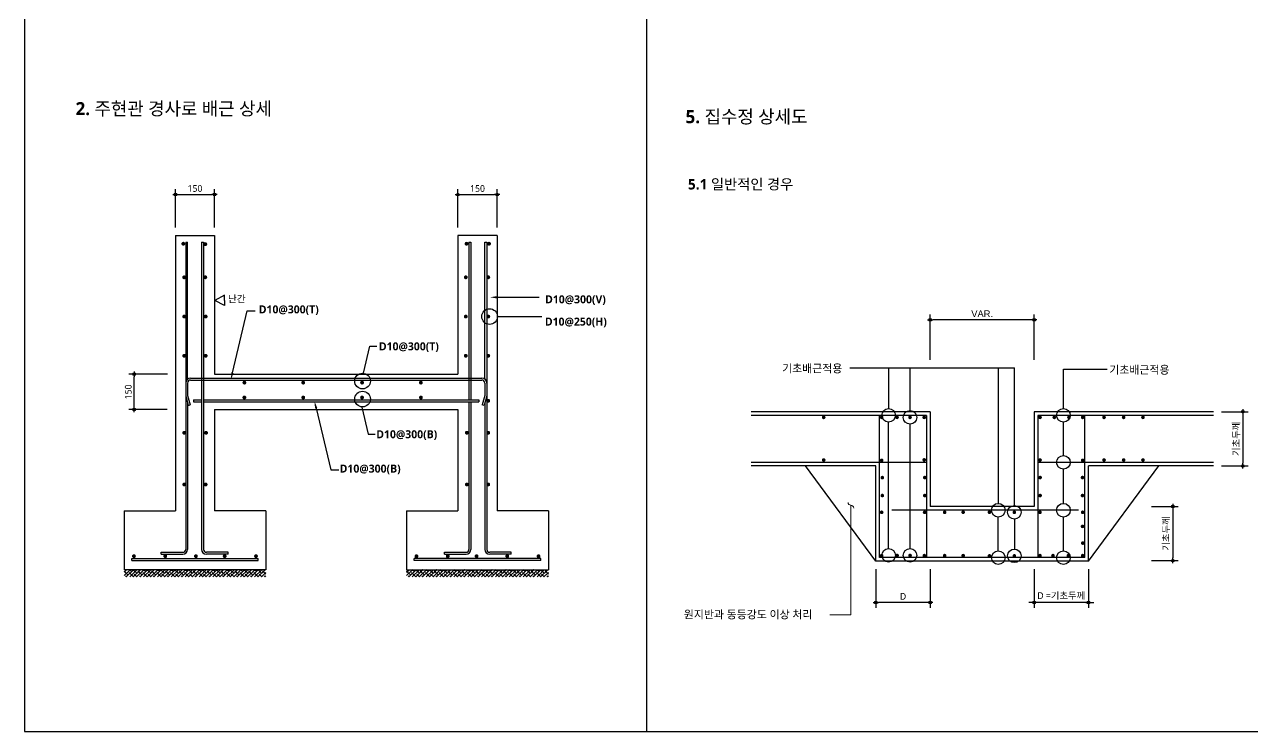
# Model space of a CAD drawing. Header units: millimetres. Extents: x 4573 to 501064, y -176100 to -4304.
# Drawn here: x 4650 to 50683, y -176100 to -149602 of the extents above; entities that cross this region are included whole.
import ezdxf

# ---------------------------------------------------------------- set-up
doc = ezdxf.new("R2010")
doc.units = ezdxf.units.MM
doc.header["$LTSCALE"] = 800
doc.layers.get('Defpoints').update_dxf_attribs({"color": 147})
for name, color, linetype in [('BAR', 40, 'Continuous'), ('BAR-S', 4, 'Continuous'), ('COL', 2, 'Continuous'), ('DIM', 7, 'Continuous'), ('ELE4', 4, 'Continuous'), ('GROUND', 9, 'Continuous'), ('LEAD', 7, 'Continuous'), ('MIDDLE', 6, 'Continuous'), ('RXLEADER', 7, 'Continuous'), ('TEXT', 3, 'Continuous'), ('TEXT5', 7, 'Continuous'), ('W1', 2, 'Continuous'), ('WAL', 7, 'Continuous')]:
    doc.layers.add(name, color=color, linetype=linetype)
doc.layers.add('CONC', color=2, linetype='Continuous', lineweight=30)
doc.styles.get("Standard").update_dxf_attribs({"font": 'malgun.ttf'})
doc.styles.add('XR-SHEET-맑은고딕', font='malgun.ttf')
doc.styles.add('맑은고딕B', font='malgunbd.ttf')
doc.dimstyles.new('DIM1', dxfattribs={"dimscale": 10, "dimtxt": 3, "dimasz": 1, "dimexe": 2, "dimexo": 3, "dimgap": 1, "dimtad": 1, "dimdec": 0, "dimzin": 0, "dimdsep": 46, "dimtxsty": 'XR-SHEET-맑은고딕', "dimblk1": 'DIMDOT', "dimblk2": 'DIMDOT', "dimsah": 1, "dimcen": -1, "dimdle": 1.5, "dimclrt": 3, "dimadec": 0, "dimazin": 0, "dimtfac": 1, "dimtdec": 0, "dimtix": 1, "dimtmove": 2, "dimatfit": 3, "dimldrblk": 'DIMDOT', "dimfxl": 1, "dimtvp": 1, "dimtolj": 1, "dimtzin": 0, "dimarcsym": 0})
doc.dimstyles.new('SAMOO-2', dxfattribs={"dimscale": 120, "dimtxt": 1.5, "dimasz": 0.75, "dimexe": 1.5, "dimexo": 3, "dimgap": 1.5, "dimtad": 1, "dimdec": 0, "dimdsep": 46, "dimlunit": 6, "dimtxsty": 'XR-SHEET-맑은고딕', "dimblk": 'DIMDOT', "dimsah": 1, "dimcen": 0, "dimdle": 2.25, "dimclrd": 7, "dimclre": 7, "dimclrt": 7, "dimadec": 0, "dimazin": 0, "dimtfac": 1, "dimtdec": 0, "dimtix": 1, "dimtmove": 2, "dimatfit": 3, "dimldrblk": 'DIMDOT', "dimfxl": 1, "dimtolj": 1, "dimtzin": 0, "dimlwd": 5, "dimlwe": 5, "dimarcsym": 0})

# ---------------------------------------------------------------- blocks, each defined once
blk = doc.blocks.new('DIMDOT')
at = {"layer": 'DIM'}
blk.add_line((1, 0), (-1, 0), dxfattribs=at)
blk.add_circle((0, 0), 0.5, dxfattribs=at)
blk = doc.blocks.new('*D510')
at = {"layer": 'Defpoints', "color": 0, "transparency": 16777216}
for p in [(38602, -160667), (38602, -162470), (42498, -162470)]:
    blk.add_point(p, dxfattribs=at)
at = {"layer": 'DIM', "color": 0, "lineweight": -2, "transparency": 16777216}
for p, q in [((38602, -162170), (38602, -160467)), ((42498, -162170), (42498, -160467)), ((42398, -160667), (38702, -160667))]:
    blk.add_line(p, q, dxfattribs=at)
at = {"layer": 'DIM', "color": 0, "lineweight": -2, "transparency": 16777216, "xscale": 100, "yscale": 100, "zscale": 100, "rotation": 180}
blk.add_blockref('DIMDOT', (38602, -160667), dxfattribs=at)
at = {"layer": 'DIM', "color": 0, "lineweight": -2, "transparency": 16777216, "xscale": 100, "yscale": 100, "zscale": 100}
blk.add_blockref('DIMDOT', (42498, -160667), dxfattribs=at)
at = {"layer": 'DIM', "color": 4, "transparency": 16777216, "insert": (40550, -160442), "char_height": 250, "attachment_point": 5}
blk.add_mtext('\\A1;{\\fArial|b0|i0|c0|p32;VAR.}', dxfattribs=at)
blk = doc.blocks.new('*D489')
at = {"layer": 'Defpoints', "color": 0, "transparency": 16777216}
for p in [(46593, -167664), (46593, -169697), (47698, -169697)]:
    blk.add_point(p, dxfattribs=at)
at = {"layer": 'DIM', "color": 0, "lineweight": -2, "transparency": 16777216}
for p, q in [((46893, -167664), (47898, -167664)), ((47698, -167764), (47698, -169597)), ((46893, -169697), (47898, -169697))]:
    blk.add_line(p, q, dxfattribs=at)
at = {"layer": 'DIM', "color": 0, "lineweight": -2, "transparency": 16777216, "xscale": 100, "yscale": 100, "zscale": 100}
for p, rotation in [((47698, -167664), 90), ((47698, -169697), 270)]:
    blk.add_blockref('DIMDOT', p, dxfattribs=dict(at, rotation=rotation))
at = {"layer": 'DIM', "color": 4, "transparency": 16777216, "insert": (47459, -168681), "char_height": 250, "attachment_point": 5, "rotation": 90}
blk.add_mtext('\\A1;\\A1;기초두께', dxfattribs=at)
blk = doc.blocks.new('*D490')
at = {"layer": 'Defpoints', "color": 0, "transparency": 16777216}
for p in [(49221, -164115), (49221, -166148), (50327, -166148)]:
    blk.add_point(p, dxfattribs=at)
at = {"layer": 'DIM', "color": 0, "lineweight": -2, "transparency": 16777216}
for p, q in [((49521, -164115), (50527, -164115)), ((50327, -164215), (50327, -166048)), ((49521, -166148), (50527, -166148))]:
    blk.add_line(p, q, dxfattribs=at)
at = {"layer": 'DIM', "color": 0, "lineweight": -2, "transparency": 16777216, "xscale": 100, "yscale": 100, "zscale": 100}
for p, rotation in [((50327, -164115), 90), ((50327, -166148), 270)]:
    blk.add_blockref('DIMDOT', p, dxfattribs=dict(at, rotation=rotation))
at = {"layer": 'DIM', "color": 4, "transparency": 16777216, "insert": (50088, -165132), "char_height": 250, "attachment_point": 5, "rotation": 90}
blk.add_mtext('\\A1;\\A1;기초두께', dxfattribs=at)
blk = doc.blocks.new('*D491')
at = {"layer": 'Defpoints', "color": 0, "transparency": 16777216}
for p in [(42498, -169721), (44531, -169721), (42498, -171263)]:
    blk.add_point(p, dxfattribs=at)
at = {"layer": 'DIM', "color": 0, "lineweight": -2, "transparency": 16777216}
for p, q in [((42498, -170021), (42498, -171463)), ((44531, -170021), (44531, -171463)), ((42398, -171263), (42298, -171263)), ((44531, -171263), (42498, -171263)), ((44631, -171263), (44731, -171263))]:
    blk.add_line(p, q, dxfattribs=at)
at = {"layer": 'DIM', "color": 0, "lineweight": -2, "transparency": 16777216, "xscale": 100, "yscale": 100, "zscale": 100}
blk.add_blockref('DIMDOT', (42498, -171263), dxfattribs=at)
at = {"layer": 'DIM', "color": 0, "lineweight": -2, "transparency": 16777216, "xscale": 100, "yscale": 100, "zscale": 100, "rotation": 180}
blk.add_blockref('DIMDOT', (44531, -171263), dxfattribs=at)
at = {"layer": 'DIM', "color": 4, "transparency": 16777216, "insert": (43515, -171023), "char_height": 250, "attachment_point": 5}
blk.add_mtext('\\A1;D =기초두께', dxfattribs=at)
blk = doc.blocks.new('*D492')
at = {"layer": 'Defpoints', "color": 0, "transparency": 16777216}
for p in [(36569, -169721), (38602, -169721), (36569, -171263)]:
    blk.add_point(p, dxfattribs=at)
at = {"layer": 'DIM', "color": 0, "lineweight": -2, "transparency": 16777216}
for p, q in [((36569, -170021), (36569, -171463)), ((38602, -170021), (38602, -171463)), ((38502, -171263), (36669, -171263))]:
    blk.add_line(p, q, dxfattribs=at)
at = {"layer": 'DIM', "color": 0, "lineweight": -2, "transparency": 16777216, "xscale": 100, "yscale": 100, "zscale": 100, "rotation": 180}
blk.add_blockref('DIMDOT', (36569, -171263), dxfattribs=at)
at = {"layer": 'DIM', "color": 0, "lineweight": -2, "transparency": 16777216, "xscale": 100, "yscale": 100, "zscale": 100}
blk.add_blockref('DIMDOT', (38602, -171263), dxfattribs=at)
at = {"layer": 'DIM', "color": 4, "transparency": 16777216, "insert": (37585, -171038), "char_height": 250, "attachment_point": 5}
blk.add_mtext('\\A1;D', dxfattribs=at)
blk = doc.blocks.new('*D507')
at = {"layer": 'Defpoints', "color": 0, "transparency": 16777216}
for p in [(22366, -155977), (20896, -157513), (22366, -157515)]:
    blk.add_point(p, dxfattribs=at)
at = {"layer": 'DIM', "color": 0, "lineweight": -2, "transparency": 16777216}
for p, q in [((20896, -157213), (20896, -155777)), ((20996, -155977), (22266, -155977)), ((22366, -157215), (22366, -155777))]:
    blk.add_line(p, q, dxfattribs=at)
at = {"layer": 'DIM', "color": 0, "lineweight": -2, "transparency": 16777216, "xscale": 100, "yscale": 100, "zscale": 100, "rotation": 180}
blk.add_blockref('DIMDOT', (20896, -155977), dxfattribs=at)
at = {"layer": 'DIM', "color": 0, "lineweight": -2, "transparency": 16777216, "xscale": 100, "yscale": 100, "zscale": 100}
blk.add_blockref('DIMDOT', (22366, -155977), dxfattribs=at)
at = {"layer": 'DIM', "color": 4, "transparency": 16777216, "insert": (21631, -155749), "char_height": 250, "attachment_point": 5}
blk.add_mtext('\\A1;\\A1;150', dxfattribs=at)
blk = doc.blocks.new('*D508')
at = {"layer": 'Defpoints', "color": 0, "transparency": 16777216}
for p in [(11774, -155975), (10303, -157511), (11774, -157513)]:
    blk.add_point(p, dxfattribs=at)
at = {"layer": 'DIM', "color": 0, "lineweight": -2, "transparency": 16777216}
for p, q in [((10303, -157211), (10303, -155775)), ((10403, -155975), (11674, -155975)), ((11774, -157213), (11774, -155775))]:
    blk.add_line(p, q, dxfattribs=at)
at = {"layer": 'DIM', "color": 0, "lineweight": -2, "transparency": 16777216, "xscale": 100, "yscale": 100, "zscale": 100, "rotation": 180}
blk.add_blockref('DIMDOT', (10303, -155975), dxfattribs=at)
at = {"layer": 'DIM', "color": 0, "lineweight": -2, "transparency": 16777216, "xscale": 100, "yscale": 100, "zscale": 100}
blk.add_blockref('DIMDOT', (11774, -155975), dxfattribs=at)
at = {"layer": 'DIM', "color": 4, "transparency": 16777216, "insert": (11039, -155747), "char_height": 250, "attachment_point": 5}
blk.add_mtext('\\A1;\\A1;150', dxfattribs=at)
blk = doc.blocks.new('*D509')
at = {"layer": 'Defpoints', "color": 0, "transparency": 16777216}
for p in [(8765, -162709), (10303, -162709), (10302, -164033)]:
    blk.add_point(p, dxfattribs=at)
at = {"layer": 'DIM', "color": 0, "lineweight": -2, "transparency": 16777216}
for p, q in [((10003, -162709), (8565, -162709)), ((8765, -163933), (8765, -162809)), ((10002, -164033), (8565, -164033))]:
    blk.add_line(p, q, dxfattribs=at)
at = {"layer": 'DIM', "color": 0, "lineweight": -2, "transparency": 16777216, "xscale": 100, "yscale": 100, "zscale": 100}
for p, rotation in [((8765, -162709), 90), ((8765, -164033), 270)]:
    blk.add_blockref('DIMDOT', p, dxfattribs=dict(at, rotation=rotation))
at = {"layer": 'DIM', "color": 4, "transparency": 16777216, "insert": (8538, -163371), "char_height": 250, "attachment_point": 5, "rotation": 90}
blk.add_mtext('\\A1;\\A1;150', dxfattribs=at)

msp = doc.modelspace()

# ---------------------------------------------------------------- hatches: boundary and pattern name
at = {"layer": 'GROUND'}
h = msp.add_hatch(dxfattribs=at)
h.set_pattern_fill('ANSI38', color=256, scale=735.294118, style=0)
h.set_pattern_definition([(45, (-13043.6, -118504.4), (-64.99143, 64.99143), []), (135, (-13043.6, -118504.4), (-194.9743, 64.99143), [229.7794, -137.86765])])
h.paths.add_polyline_path([(8382.8, -170036.6), (8382.8, -170308.9), (13697.8, -170308.9), (13695.2, -170036.6)])
h = msp.add_hatch(dxfattribs=at)
h.set_pattern_fill('ANSI38', color=256, scale=735.294118, style=0)
h.set_pattern_definition([(45, (-2452.01, -118504.4), (-64.99143, 64.99143), []), (135, (-2452.01, -118504.4), (-194.9743, 64.99143), [229.7794, -137.86765])])
h.paths.add_polyline_path([(18974.4, -170036.6), (18974.4, -170308.9), (24289.4, -170308.9), (24286.8, -170036.6)])

# ---------------------------------------------------------------- linework, layer by layer
at = {"layer": 'BAR'}
for p, q in [((10690.2, -157757.1), (10690.2, -169275.1)), ((10690.2, -157757.1), (10763.7, -157757.1)), ((10763.7, -162892.5), (10763.7, -157757.1)), ((11285.5, -157757.1), (11285.5, -169275.1)), ((11285.5, -157757.1), (11359, -157757.1)), ((11359, -157757.1), (11359, -169275.1)), ((21310.5, -157757.1), (21310.5, -163665)), ((21310.5, -157757.1), (21384, -157757.1)), ((21384, -157757.1), (21384, -163665)), ((21905.9, -162892.5), (21905.9, -157757.1)), ((21905.9, -157757.1), (21979.4, -157757.1)), ((21979.4, -157757.1), (21979.4, -169275.1)), ((10874, -162855.7), (21795.6, -162855.7)), ((10874, -162929.2), (21795.6, -162929.2)), ((10763.7, -163039.5), (10763.7, -163506.1)), ((21905.9, -163039.5), (21905.9, -163506.1)), ((10690.2, -163515.8), (10786.6, -163875.9)), ((10763.7, -163506.1), (10857.7, -163856.8)), ((10763.7, -163790.2), (10763.7, -169275.1)), ((10786.6, -163875.9), (10857.7, -163856.8)), ((10985.5, -163665), (10985.5, -163738.6)), ((10985.5, -163665), (11285.5, -163665)), ((10985.5, -163738.6), (11285.5, -163738.6)), ((11359, -163665), (21684.1, -163665)), ((11359, -163738.6), (21684.1, -163738.6)), ((21310.5, -163738.6), (21310.5, -169275.1)), ((21384, -163738.6), (21384, -169275.1)), ((21684.1, -163665), (21684.1, -163738.6)), ((21905.9, -163506.1), (21811.9, -163856.8)), ((21882.9, -163875.9), (21811.9, -163856.8)), ((21979.4, -163515.8), (21882.9, -163875.9)), ((21905.9, -163790.2), (21905.9, -169275.1)), ((38466.2, -164250.6), (31888.2, -164250.6)), ((36704.3, -169585.2), (36704.3, -164250.6)), ((38466.2, -164250.6), (38466.2, -169585.2)), ((49221.2, -164250.6), (42633.7, -164250.6)), ((42633.7, -164250.6), (42633.7, -169585.2)), ((44395.6, -169585.2), (44395.6, -164250.6)), ((38466.2, -166012.5), (31888.2, -166012.5)), ((49221.2, -166012.5), (42633.7, -166012.5)), ((44158, -167808.3), (37159.6, -167808.3)), ((9771.9, -169385.4), (10579.9, -169385.4)), ((9771.9, -169458.9), (9771.9, -169385.4)), ((12277.3, -169385.4), (11469.3, -169385.4)), ((12277.3, -169458.9), (12277.3, -169385.4)), ((20392.2, -169385.4), (21200.2, -169385.4)), ((20392.2, -169458.9), (20392.2, -169385.4)), ((22897.7, -169385.4), (22089.7, -169385.4)), ((22897.7, -169458.9), (22897.7, -169385.4)), ((8666.3, -169616.3), (13411.7, -169616.3)), ((8666.3, -169689.9), (8666.3, -169616.3)), ((8666.3, -169689.9), (13411.7, -169689.9)), ((9771.9, -169458.9), (10579.9, -169458.9)), ((12277.3, -169458.9), (11469.3, -169458.9)), ((13411.7, -169689.9), (13411.7, -169616.3)), ((24003.3, -169616.3), (19257.9, -169616.3)), ((19257.9, -169689.9), (19257.9, -169616.3)), ((24003.3, -169689.9), (19257.9, -169689.9)), ((20392.2, -169458.9), (21200.2, -169458.9)), ((22897.7, -169458.9), (22089.7, -169458.9)), ((24003.3, -169689.9), (24003.3, -169616.3)), ((44395.6, -169585.2), (36704.3, -169585.2))]:
    msp.add_line(p, q, dxfattribs=at)
at = {"layer": 'BAR', "const_width": 67.8}
for points in [[(34644.3, -164326.9, -1), (34576.5, -164326.9, -1)], [(36814.4, -164326.9, -1), (36746.7, -164326.9, -1)], [(37394.8, -164326.9, -1), (37327, -164326.9, -1)], [(37881.1, -164326.9, -1), (37813.3, -164326.9, -1)], [(38412, -164326.9, -1), (38344.2, -164326.9, -1)], [(42687.9, -164326.9, 1), (42755.7, -164326.9, 1)], [(43220.6, -164326.9, 1), (43288.4, -164326.9, 1)], [(43769.4, -164326.9, 1), (43837.2, -164326.9, 1)], [(44285.5, -164326.9, 1), (44353.3, -164326.9, 1)], [(45086.1, -164326.9, 1), (45153.9, -164326.9, 1)], [(45820.3, -164326.9, 1), (45888.1, -164326.9, 1)], [(46544.1, -164326.9, 1), (46611.9, -164326.9, 1)], [(34644.3, -165926.1, -1), (34576.5, -165926.1, -1)], [(36814.4, -165936.3, -1), (36746.7, -165936.3, -1)], [(38412, -165920.3, -1), (38344.2, -165920.3, -1)], [(42687.9, -165925.5, 1), (42755.7, -165925.5, 1)], [(44285.5, -165936.3, 1), (44353.3, -165936.3, 1)], [(45086.1, -165926.1, 1), (45153.9, -165926.1, 1)], [(45820.3, -165926.1, 1), (45888.1, -165926.1, 1)], [(46544.1, -165926.1, 1), (46611.9, -165926.1, 1)], [(36774.1, -166583.7, 1), (36841.9, -166583.7, 1)], [(38365.3, -166583.7, 1), (38433, -166583.7, 1)], [(42687.9, -166583.7, 1), (42755.7, -166583.7, 1)], [(44279, -166583.7, 1), (44346.8, -166583.7, 1)], [(36774.1, -167257.8, 1), (36841.9, -167257.8, 1)], [(38365.3, -167257.8, 1), (38433, -167257.8, 1)], [(42687.9, -167257.8, 1), (42755.7, -167257.8, 1)], [(44279, -167257.8, 1), (44346.8, -167257.8, 1)], [(36818.1, -167884.5, -1), (36750.3, -167884.5, -1)], [(38426.5, -167884.5, -1), (38358.8, -167884.5, -1)], [(39179.4, -167886.6, 1), (39111.7, -167886.6, 1)], [(39872.3, -167884.5, -1), (39804.6, -167884.5, -1)], [(40857.3, -167884.5, -1), (40789.6, -167884.5, -1)], [(41791.1, -167884.5, -1), (41723.3, -167884.5, -1)], [(42752.3, -167884.5, -1), (42684.6, -167884.5, -1)], [(44354.1, -167884.5, -1), (44286.3, -167884.5, -1)], [(44279, -168413.2, 1), (44346.8, -168413.2, 1)], [(44354.1, -169039.9, -1), (44286.3, -169039.9, -1)], [(36814.4, -169509, 1), (36746.7, -169509, 1)], [(37394.8, -169504, -1), (37327, -169504, -1)], [(37881.1, -169504, -1), (37813.3, -169504, -1)], [(38347.6, -169509, -1), (38415.4, -169509, -1)], [(39179.4, -169509, 1), (39111.7, -169509, 1)], [(39872.3, -169509, 1), (39804.6, -169509, 1)], [(40857.3, -169518.9, -1), (40789.6, -169518.9, -1)], [(41791.1, -169518.9, -1), (41723.3, -169518.9, -1)], [(42752.3, -169509, 1), (42684.6, -169509, 1)], [(43238.7, -169509, 1), (43171, -169509, 1)], [(43815.9, -169509, 1), (43748.1, -169509, 1)], [(44285.5, -169509, -1), (44353.3, -169509, -1)]]:
    msp.add_lwpolyline(points, format="xyb", close=True, dxfattribs=at)
at = {"layer": 'BAR'}
for centre, radius, start, end in [((10874, -163039.5), 183.8, 90, 180), ((10874, -163039.5), 110.3, 90, 180), ((21795.6, -163039.5), 183.8, 0, 90), ((21795.6, -163039.5), 110.3, 0, 90), ((10579.9, -169275.1), 183.8, 270, 0), ((10579.9, -169275.1), 110.3, 270, 0), ((11469.3, -169275.1), 183.8, 180, 270), ((11469.3, -169275.1), 110.3, 180, 270), ((21200.2, -169275.1), 110.3, 270, 0), ((21200.2, -169275.1), 183.8, 270, 0), ((22089.7, -169275.1), 183.8, 180, 270), ((22089.7, -169275.1), 110.3, 180, 270)]:
    msp.add_arc(centre, radius, start, end, dxfattribs=at)
at = {"layer": 'BAR-S', "const_width": 71.7}
for points in [[(10565.9, -157817.5, 1), (10637.6, -157817.5, 1)], [(11390.2, -157834.8, 1), (11461.9, -157834.8, 1)], [(21255.7, -157817.5, -1), (21184, -157817.5, -1)], [(22099.5, -157817.5, -1), (22027.8, -157817.5, -1)], [(10598.9, -159076.2, 1), (10670.6, -159076.2, 1)], [(11390.2, -159076.2, 1), (11461.9, -159076.2, 1)], [(21226.9, -159076.2, -1), (21155.2, -159076.2, -1)], [(22070.7, -159076.2, -1), (21999, -159076.2, -1)], [(10598.9, -160547.3, 1), (10670.6, -160547.3, 1)], [(11405.4, -160547.3, 1), (11477.2, -160547.3, 1)], [(21226.9, -160547.3, -1), (21155.2, -160547.3, -1)], [(22070.7, -160547.3, -1), (21999, -160547.3, -1)], [(10598.9, -162018.5, 1), (10670.6, -162018.5, 1)], [(11405.4, -162018.5, 1), (11477.2, -162018.5, 1)], [(21226.9, -162018.5, -1), (21155.2, -162018.5, -1)], [(22070.7, -162018.5, -1), (21999, -162018.5, -1)], [(12927, -163024.3, 1), (12855.3, -163024.3, 1)], [(15132.9, -163024.3, 1), (15061.2, -163024.3, 1)], [(17338.8, -163024.3, 1), (17267.1, -163024.3, 1)], [(19544.7, -163024.3, 1), (19473, -163024.3, 1)], [(12927, -163582, 1), (12855.3, -163582, 1)], [(15132.9, -163582, 1), (15061.2, -163582, 1)], [(17338.8, -163582, 1), (17267.1, -163582, 1)], [(19544.7, -163582, 1), (19473, -163582, 1)], [(22069.5, -163704.7, -1), (21997.8, -163704.7, -1)], [(10600.1, -164904.2, 1), (10671.8, -164904.2, 1)], [(11419.1, -164904.2, 1), (11490.8, -164904.2, 1)], [(21266.5, -164904.2, -1), (21194.8, -164904.2, -1)], [(22069.5, -164904.2, -1), (21997.8, -164904.2, -1)], [(10600.1, -166842.6, 1), (10671.8, -166842.6, 1)], [(11403, -166842.6, 1), (11474.8, -166842.6, 1)], [(21266.5, -166842.6, -1), (21194.8, -166842.6, -1)], [(22069.5, -166842.6, -1), (21997.8, -166842.6, -1)], [(8714.9, -169530.4, 1), (8786.6, -169530.4, 1)], [(9888.4, -169530.4, 1), (9960.1, -169530.4, 1)], [(11038, -169530.4, 1), (11109.7, -169530.4, 1)], [(12189.6, -169530.4, -1), (12117.9, -169530.4, -1)], [(13363.1, -169530.4, -1), (13291.3, -169530.4, -1)], [(19306.5, -169530.4, 1), (19378.2, -169530.4, 1)], [(20480, -169530.4, 1), (20551.7, -169530.4, 1)], [(21631.6, -169530.4, -1), (21559.9, -169530.4, -1)], [(22781.2, -169530.4, -1), (22709.5, -169530.4, -1)], [(23954.7, -169530.4, -1), (23882.9, -169530.4, -1)]]:
    msp.add_lwpolyline(points, format="xyb", close=True, dxfattribs=at)
at = {"layer": 'CONC', "color": 0}
for p, q in [((38601.7, -164115.1), (31888.2, -164115.1)), ((38601.7, -164115.1), (38601.7, -167672.8)), ((42498.2, -164115.1), (42498.2, -167672.8)), ((49221.2, -164115.1), (42498.2, -164115.1)), ((36568.8, -166148.1), (31888.2, -166148.1)), ((36568.8, -169720.7), (36568.8, -166148.1)), ((44531.1, -169720.7), (44531.1, -166148.1)), ((46585.1, -166148.1), (44531.1, -166148.1)), ((49221.2, -166148.1), (46585.1, -166148.1)), ((42498.2, -167672.8), (38601.7, -167672.8)), ((44531.1, -169720.7), (36568.8, -169720.7))]:
    msp.add_line(p, q, dxfattribs=at)
at = {"layer": 'DIM'}
for p, q in [((49560, -164115.1), (50464.7, -164115.1)), ((10303.3, -164941.6), (10303.3, -166086.6)), ((11774.6, -164941.6), (11774.6, -166086.6)), ((49560, -166148.1), (50464.7, -166148.1)), ((49560, -166148.1), (50464.7, -166148.1))]:
    msp.add_line(p, q, dxfattribs=at)
at = {"layer": 'ELE4', "color": 2}
msp.add_line((27983.3, -176100), (27983.3, -124800), dxfattribs=at)
at = {"layer": 'ELE4'}
msp.add_lwpolyline([(4650, -176100), (73350, -176100), (73350, -124800), (4650, -124800)], close=True, dxfattribs=at)
at = {"layer": 'LEAD'}
for p, q in [((35591.3, -162470.1), (41757.2, -162470.1)), ((37042.7, -162470.1), (37042.7, -163996.5)), ((37847.2, -164072.8), (37847.2, -162470.1)), ((41154.8, -162470.1), (41154.8, -167554.2)), ((41757.2, -167630.4), (41757.2, -162470.1)), ((43597.7, -162520.9), (45241, -162520.9)), ((43597.7, -163996.5), (43597.7, -162520.9)), ((37042.7, -169244.7), (37042.7, -164504.8)), ((37847.2, -169244.7), (37847.2, -164581)), ((43597.7, -165758.4), (43597.7, -164504.8)), ((43597.7, -167554.2), (43597.7, -166266.6)), ((41154.8, -169331.1), (41154.8, -168062.4)), ((41757.2, -168138.6), (41757.2, -169264.7)), ((43597.7, -169331.1), (43597.7, -168062.4))]:
    msp.add_line(p, q, dxfattribs=at)
for centre in [(37042.7, -164250.6), (37847.2, -164326.9), (43597.7, -164250.6), (43597.7, -166012.5), (41154.8, -167808.3), (43597.7, -167808.3), (41757.2, -167884.5), (37042.7, -169498.8), (37847.2, -169498.8), (41154.8, -169585.2), (41757.2, -169518.9), (43597.7, -169585.2)]:
    msp.add_circle(centre, 254.1, dxfattribs=at)
at = {"layer": 'RXLEADER'}
for p, q in [((22360.8, -159825.1), (23937.1, -159825.1)), ((12447, -162652.3), (12997.5, -160338)), ((12997.5, -160338), (13297.6, -160338)), ((22378.2, -160547.3), (24038.1, -160547.3)), ((17353.5, -162672.5), (17596, -161652.9)), ((17596, -161652.9), (17858.7, -161652.9)), ((15581.7, -163982.5), (16132.2, -166296.8)), ((17289.6, -163939.9), (17532.1, -164959.4)), ((17532.1, -164959.4), (17794.8, -164959.4)), ((16132.2, -166296.8), (16432.4, -166296.8))]:
    msp.add_line(p, q, dxfattribs=at)
for centre in [(22083.9, -160547.3), (17320.3, -162964.8), (17320.3, -163641.1)]:
    msp.add_circle(centre, 294.2, dxfattribs=at)
for points in [[(22360.8, -159868.8), (22360.8, -159781.3), (22098.1, -159825.1)], [(12404.4, -162642.2), (12489.6, -162662.4), (12386.2, -162907.9)], [(15539.1, -163992.7), (15624.3, -163972.4), (15520.9, -163727)]]:
    msp.add_solid(points, dxfattribs=at)
at = {"layer": 'TEXT5', "color": 7}
for p, q in [((12148.5, -159749.8), (11786.9, -159942.8)), ((12148.5, -160135.7), (11786.9, -159942.8)), ((12148.5, -159942.8), (12148.5, -159749.8)), ((12148.5, -159942.8), (12148.5, -160135.7))]:
    msp.add_line(p, q, dxfattribs=at)
at = {"layer": 'W1'}
for p, q in [((10303.3, -157512.9), (10303.3, -167830.7)), ((10303.3, -157512.9), (11773.9, -157512.9)), ((11773.9, -157512.9), (11773.9, -162708.6)), ((20895.6, -157512.9), (20895.6, -162708.6)), ((22366.2, -157512.9), (20895.6, -157512.9)), ((22366.2, -157512.9), (22366.2, -167830.7)), ((11773.9, -161409.4), (11773.9, -162708.6)), ((11773.9, -162708.6), (20895.6, -162708.6)), ((11773.9, -164032.7), (11773.9, -167830.7)), ((11773.9, -164032.7), (20895.6, -164032.7)), ((20895.6, -164032.7), (20895.6, -167830.7)), ((8382.8, -167830.7), (10303.3, -167830.7)), ((8382.8, -167830.7), (8382.8, -170036.6)), ((13695.2, -167830.7), (11774.6, -167830.7)), ((13695.2, -167830.7), (13695.2, -170036.6)), ((18974.4, -167830.7), (20894.9, -167830.7)), ((18974.4, -167830.7), (18974.4, -170036.6)), ((24286.8, -167830.7), (22366.2, -167830.7)), ((24286.8, -167830.7), (24286.8, -170036.6)), ((13695.2, -170036.6), (8382.8, -170036.6)), ((18974.4, -170036.6), (24286.8, -170036.6))]:
    msp.add_line(p, q, dxfattribs=at)
at = {"layer": 'WAL'}
for p, q in [((36568.8, -169720.7), (33927.9, -166148.1)), ((44531.1, -169720.7), (47172, -166148.1))]:
    msp.add_line(p, q, dxfattribs=at)

# ---------------------------------------------------------------- texts
at = {"layer": 'MIDDLE', "style": '맑은고딕B'}
for s, height, p in [('2. 주현관 경사로 배근 상세', 490.196, (6559.5, -152997.9)), ('5. 집수정 상세도', 490.2, (29429.4, -153300.4))]:
    msp.add_text(s, height=height, dxfattribs=at).set_placement(p)
at = {"layer": 'RXLEADER', "style": '맑은고딕B'}
for s, p in [('D10@300(T)', (13431.3, -160428.9)), ('D10@300(V)', (24165.2, -160051.9)), ('D10@250(H)', (24158, -160886.7)), ('D10@300(T)', (17933.4, -161815.1)), ('기초배근적용', (33050.9, -162644.5)), ('기초배근적용', (45316.5, -162695.3)), ('D10@300(B)', (17836.2, -165108.9)), ('D10@300(B)', (16464.6, -166396.9)), ('원지반과 동등강도 이상 처리', (29365.1, -171865.1))]:
    msp.add_text(s, height=300, dxfattribs=at).set_placement(p)
at = {"layer": 'TEXT', "style": '맑은고딕B'}
msp.add_text('5.1 일반적인 경우', height=392.157, dxfattribs=at).set_placement((29519.9, -155782.6))
at = {"layer": 'TEXT5', "color": 7, "style": '맑은고딕B'}
msp.add_text('난간', height=264.71, dxfattribs=at).set_placement((12275.3, -160018.6))

# ---------------------------------------------------------------- dimensions: what is measured, and where the dimension line sits
at = {"layer": 'DIM'}
for base, p1, p2, picture, middle in [((11773.9, -155974.9), (10303.3, -157510.9), (11773.9, -157512.9), '*D508', (11038.6, -155747.2)), ((22366.2, -155976.9), (20895.6, -157512.9), (22366.2, -157514.9), '*D507', (21630.9, -155749.3))]:
    dim = msp.add_linear_dim(base=base, p1=p1, p2=p2, text='\\A1;150', dimstyle='DIM1', override={"dimscale": 100, "dimtxt": 2.5, "dimtxsty": 'Standard', "dimclrt": 4}, dxfattribs=at)
    dim.commit()
    dim.dimension.update_dxf_attribs({"geometry": picture, "text_midpoint": middle})
for base, p1, p2, angle, text, picture, middle in [((38601.7, -160667.4), (42498.2, -162470.1), (38601.7, -162470.1), 180, '{\\fArial|b0|i0|c0|p32;VAR.}', '*D510', (40550, -160442.4)), ((8765.3, -162708.6), (10301.5, -164032.7), (10303.3, -162708.6), 90, '\\A1;150', '*D509', (8537.7, -163370.6)), ((50327, -166148.1), (49221.2, -164115.1), (49221.2, -166148.1), 270, '\\A1;기초두께', '*D490', (50087.9, -165131.6)), ((47698.4, -169697.2), (46592.5, -167664.3), (46592.5, -169697.2), 270, '\\A1;기초두께', '*D489', (47459.3, -168680.8)), ((36568.8, -171262.5), (38601.7, -169720.7), (36568.8, -169720.7), 180, 'D', '*D492', (37585.3, -171037.5)), ((42498.2, -171262.5), (44531.1, -169720.7), (42498.2, -169720.7), 180, 'D =기초두께', '*D491', (43514.7, -171023.4))]:
    dim = msp.add_linear_dim(base=base, p1=p1, p2=p2, angle=angle, text=text, dimstyle='DIM1', override={"dimscale": 100, "dimtxt": 2.5, "dimtxsty": 'Standard', "dimclrt": 4}, dxfattribs=at)
    dim.commit()
    dim.dimension.update_dxf_attribs({"geometry": picture, "text_midpoint": middle})

# ---------------------------------------------------------------- leaders
at = {"layer": 'COL'}
msp.add_leader([(35628.5, -167618.8), (35628.5, -171731.9), (34835.7, -171731.9)], dimstyle='SAMOO-2', override={"dimasz": 2.5, "dimgap": 1.5, "dimtad": 0, "dimclrd": 6, "dimldrblk": 'Integral', "dimfxl": 150}, dxfattribs=at)

doc.saveas('drawing.dxf')
